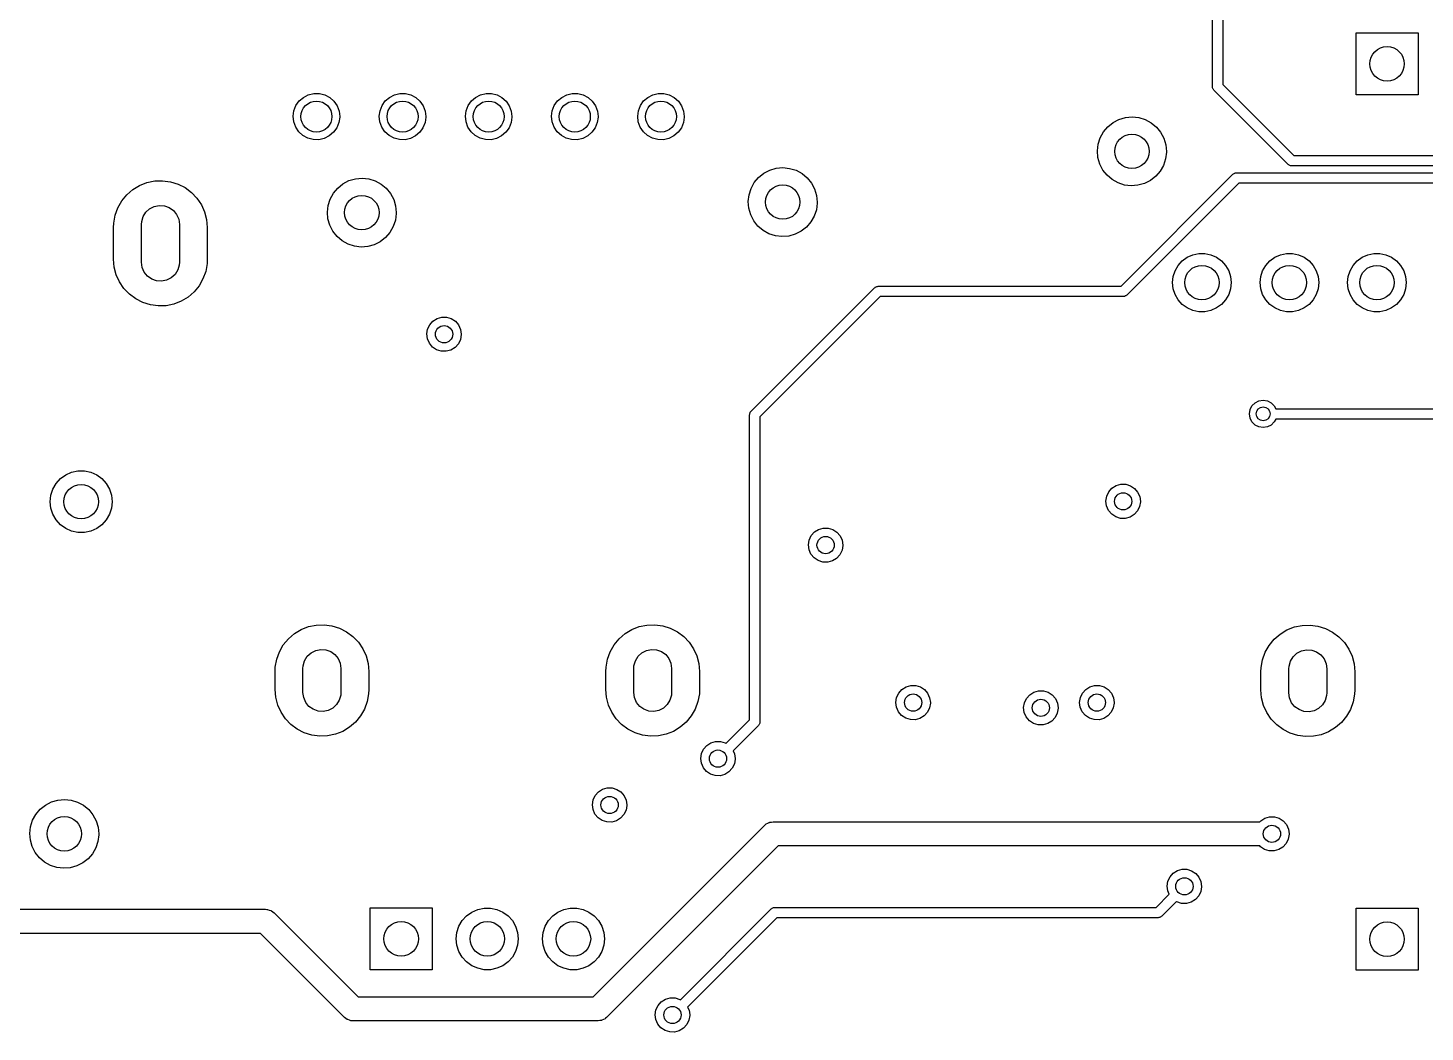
# Model space of a CAD drawing. Extents: x 74 to 207, y -143 to -33.
# Drawn here: x 99.02 to 139.57, y -142.41 to -113.26 of the extents above; entities that cross this region are included whole.
import ezdxf

# ---------------------------------------------------------------- set-up
doc = ezdxf.new("R2010")
doc.units = 0
doc.layers.add('BLACK', color=7, linetype='CONTINUOUS')

msp = doc.modelspace()

# ---------------------------------------------------------------- linework, layer by layer
at = {"layer": 'BLACK', "linetype": 'CONTINUOUS'}
for p, q in [((133.403, -114.96), (133.403, -102.159)), ((133.703, -102.221), (133.703, -114.898)), ((137.57, -115.2), (137.57, -113.4)), ((137.57, -113.4), (139.37, -113.4)), ((139.37, -113.4), (139.37, -115.2)), ((107.16, -115.197), (107.317, -115.159)), ((107.317, -115.159), (107.48, -115.16)), ((107.48, -115.16), (107.637, -115.2)), ((109.66, -115.197), (109.817, -115.159)), ((109.817, -115.159), (109.98, -115.16)), ((109.98, -115.16), (110.137, -115.2)), ((112.16, -115.197), (112.317, -115.159)), ((112.317, -115.159), (112.48, -115.16)), ((112.48, -115.16), (112.637, -115.2)), ((114.66, -115.197), (114.817, -115.159)), ((114.817, -115.159), (114.98, -115.16)), ((114.98, -115.16), (115.137, -115.2)), ((117.16, -115.197), (117.317, -115.159)), ((117.317, -115.159), (117.48, -115.16)), ((117.48, -115.16), (117.637, -115.2)), ((133.408, -114.979), (133.403, -114.96)), ((133.408, -114.999), (133.408, -114.979)), ((133.418, -115.016), (133.408, -114.999)), ((133.423, -115.035), (133.418, -115.016)), ((133.437, -115.049), (133.423, -115.035)), ((133.447, -115.066), (133.437, -115.049)), ((135.598, -117.218), (133.447, -115.066)), ((133.703, -114.898), (135.766, -116.961)), ((106.741, -115.662), (106.8, -115.511)), ((106.8, -115.511), (106.893, -115.378)), ((106.893, -115.378), (107.016, -115.272)), ((107.016, -115.272), (107.16, -115.197)), ((107.637, -115.2), (107.78, -115.276)), ((107.78, -115.276), (107.901, -115.384)), ((107.901, -115.384), (107.993, -115.517)), ((107.993, -115.517), (108.051, -115.669)), ((109.241, -115.662), (109.3, -115.511)), ((109.3, -115.511), (109.393, -115.378)), ((109.393, -115.378), (109.516, -115.272)), ((109.516, -115.272), (109.66, -115.197)), ((110.137, -115.2), (110.28, -115.276)), ((110.28, -115.276), (110.401, -115.384)), ((110.401, -115.384), (110.493, -115.517)), ((110.493, -115.517), (110.551, -115.669)), ((111.741, -115.662), (111.8, -115.511)), ((111.8, -115.511), (111.893, -115.378)), ((111.893, -115.378), (112.016, -115.272)), ((112.016, -115.272), (112.16, -115.197)), ((112.637, -115.2), (112.78, -115.276)), ((112.78, -115.276), (112.901, -115.384)), ((112.901, -115.384), (112.993, -115.517)), ((112.993, -115.517), (113.051, -115.669)), ((114.241, -115.662), (114.3, -115.511)), ((114.3, -115.511), (114.393, -115.378)), ((114.393, -115.378), (114.516, -115.272)), ((114.516, -115.272), (114.66, -115.197)), ((115.137, -115.2), (115.28, -115.276)), ((115.28, -115.276), (115.401, -115.384)), ((115.401, -115.384), (115.493, -115.517)), ((115.493, -115.517), (115.551, -115.669)), ((116.741, -115.662), (116.8, -115.511)), ((116.8, -115.511), (116.893, -115.378)), ((116.893, -115.378), (117.016, -115.272)), ((117.016, -115.272), (117.16, -115.197)), ((117.637, -115.2), (117.78, -115.276)), ((117.78, -115.276), (117.901, -115.384)), ((117.901, -115.384), (117.993, -115.517)), ((117.993, -115.517), (118.051, -115.669)), ((139.37, -115.2), (137.57, -115.2)), ((106.72, -115.823), (106.741, -115.662)), ((106.738, -115.984), (106.72, -115.823)), ((108.07, -115.844), (108.047, -116.005)), ((108.051, -115.669), (108.07, -115.83)), ((108.07, -115.83), (108.07, -115.844)), ((109.22, -115.823), (109.241, -115.662)), ((109.238, -115.984), (109.22, -115.823)), ((110.57, -115.844), (110.547, -116.005)), ((110.551, -115.669), (110.57, -115.83)), ((110.57, -115.83), (110.57, -115.844)), ((111.72, -115.823), (111.741, -115.662)), ((111.738, -115.984), (111.72, -115.823)), ((113.07, -115.844), (113.047, -116.005)), ((113.051, -115.669), (113.07, -115.83)), ((113.07, -115.83), (113.07, -115.844)), ((114.22, -115.823), (114.241, -115.662)), ((114.238, -115.984), (114.22, -115.823)), ((115.57, -115.844), (115.547, -116.005)), ((115.551, -115.669), (115.57, -115.83)), ((115.57, -115.83), (115.57, -115.844)), ((116.72, -115.823), (116.741, -115.662)), ((116.738, -115.984), (116.72, -115.823)), ((118.07, -115.844), (118.047, -116.005)), ((118.051, -115.669), (118.07, -115.83)), ((118.07, -115.83), (118.07, -115.844)), ((130.516, -116.003), (130.689, -115.913)), ((130.689, -115.913), (130.877, -115.858)), ((130.877, -115.858), (131.071, -115.84)), ((131.071, -115.84), (131.265, -115.86)), ((131.265, -115.86), (131.452, -115.918)), ((131.452, -115.918), (131.623, -116.011)), ((106.794, -116.136), (106.738, -115.984)), ((106.884, -116.271), (106.794, -116.136)), ((107.004, -116.38), (106.884, -116.271)), ((107.147, -116.458), (107.004, -116.38)), ((107.892, -116.287), (107.769, -116.392)), ((107.987, -116.155), (107.892, -116.287)), ((108.047, -116.005), (107.987, -116.155)), ((109.294, -116.136), (109.238, -115.984)), ((109.384, -116.271), (109.294, -116.136)), ((109.504, -116.38), (109.384, -116.271)), ((109.647, -116.458), (109.504, -116.38)), ((110.392, -116.287), (110.269, -116.392)), ((110.487, -116.155), (110.392, -116.287)), ((110.547, -116.005), (110.487, -116.155)), ((111.794, -116.136), (111.738, -115.984)), ((111.884, -116.271), (111.794, -116.136)), ((112.004, -116.38), (111.884, -116.271)), ((112.147, -116.458), (112.004, -116.38)), ((112.892, -116.287), (112.769, -116.392)), ((112.987, -116.155), (112.892, -116.287)), ((113.047, -116.005), (112.987, -116.155)), ((114.294, -116.136), (114.238, -115.984)), ((114.384, -116.271), (114.294, -116.136)), ((114.504, -116.38), (114.384, -116.271)), ((114.647, -116.458), (114.504, -116.38)), ((115.392, -116.287), (115.269, -116.392)), ((115.487, -116.155), (115.392, -116.287)), ((115.547, -116.005), (115.487, -116.155)), ((116.794, -116.136), (116.738, -115.984)), ((116.884, -116.271), (116.794, -116.136)), ((117.004, -116.38), (116.884, -116.271)), ((117.147, -116.458), (117.004, -116.38)), ((117.892, -116.287), (117.769, -116.392)), ((117.987, -116.155), (117.892, -116.287)), ((118.047, -116.005), (117.987, -116.155)), ((130.145, -116.446), (130.239, -116.275)), ((130.239, -116.275), (130.364, -116.126)), ((130.364, -116.126), (130.516, -116.003)), ((131.623, -116.011), (131.774, -116.135)), ((131.774, -116.135), (131.897, -116.287)), ((131.897, -116.287), (131.989, -116.459)), ((107.303, -116.499), (107.147, -116.458)), ((107.466, -116.501), (107.303, -116.499)), ((107.624, -116.465), (107.466, -116.501)), ((107.769, -116.392), (107.624, -116.465)), ((109.803, -116.499), (109.647, -116.458)), ((109.966, -116.501), (109.803, -116.499)), ((110.124, -116.465), (109.966, -116.501)), ((110.269, -116.392), (110.124, -116.465)), ((112.303, -116.499), (112.147, -116.458)), ((112.466, -116.501), (112.303, -116.499)), ((112.624, -116.465), (112.466, -116.501)), ((112.769, -116.392), (112.624, -116.465)), ((114.803, -116.499), (114.647, -116.458)), ((114.966, -116.501), (114.803, -116.499)), ((115.124, -116.465), (114.966, -116.501)), ((115.269, -116.392), (115.124, -116.465)), ((117.303, -116.499), (117.147, -116.458)), ((117.466, -116.501), (117.303, -116.499)), ((117.624, -116.465), (117.466, -116.501)), ((117.769, -116.392), (117.624, -116.465)), ((130.064, -116.826), (130.086, -116.632)), ((130.086, -116.632), (130.145, -116.446)), ((131.989, -116.459), (132.045, -116.646)), ((132.045, -116.646), (132.064, -116.84)), ((130.08, -117.021), (130.064, -116.826)), ((130.134, -117.208), (130.08, -117.021)), ((132.039, -117.062), (131.978, -117.247)), ((132.064, -116.868), (132.039, -117.062)), ((132.064, -116.84), (132.064, -116.868)), ((135.766, -116.961), (193.108, -116.961)), ((120.23, -117.599), (120.382, -117.476)), ((120.382, -117.476), (120.555, -117.386)), ((120.555, -117.386), (120.742, -117.331)), ((120.742, -117.331), (120.936, -117.313)), ((120.936, -117.313), (121.13, -117.334)), ((121.13, -117.334), (121.317, -117.391)), ((121.317, -117.391), (121.489, -117.484)), ((121.489, -117.484), (121.639, -117.609)), ((130.223, -117.382), (130.134, -117.208)), ((130.345, -117.535), (130.223, -117.382)), ((130.493, -117.661), (130.345, -117.535)), ((130.748, -120.754), (133.997, -117.505)), ((131.754, -117.564), (131.6, -117.684)), ((131.881, -117.416), (131.754, -117.564)), ((131.978, -117.247), (131.881, -117.416)), ((133.997, -117.505), (134.014, -117.495)), ((134.014, -117.495), (134.028, -117.481)), ((134.028, -117.481), (134.047, -117.476)), ((134.047, -117.476), (134.064, -117.466)), ((134.064, -117.466), (134.084, -117.466)), ((134.084, -117.466), (134.103, -117.461)), ((134.103, -117.461), (192.211, -117.461)), ((135.615, -117.227), (135.598, -117.218)), ((135.629, -117.241), (135.615, -117.227)), ((135.648, -117.247), (135.629, -117.241)), ((135.665, -117.256), (135.648, -117.247)), ((135.685, -117.256), (135.665, -117.256)), ((135.704, -117.261), (135.685, -117.256)), ((193.046, -117.261), (135.704, -117.261)), ((101.893, -118.102), (102.066, -117.951)), ((102.066, -117.951), (102.263, -117.832)), ((102.263, -117.832), (102.477, -117.747)), ((102.477, -117.747), (102.702, -117.7)), ((102.702, -117.7), (102.932, -117.692)), ((102.932, -117.692), (103.16, -117.722)), ((103.16, -117.722), (103.379, -117.79)), ((103.379, -117.79), (103.584, -117.894)), ((103.584, -117.894), (103.769, -118.031)), ((107.887, -118.053), (108.012, -117.904)), ((108.012, -117.904), (108.164, -117.781)), ((108.164, -117.781), (108.337, -117.691)), ((108.337, -117.691), (108.525, -117.636)), ((108.525, -117.636), (108.719, -117.618)), ((108.719, -117.618), (108.913, -117.638)), ((108.913, -117.638), (109.1, -117.696)), ((109.1, -117.696), (109.271, -117.789)), ((109.271, -117.789), (109.422, -117.913)), ((109.422, -117.913), (109.545, -118.065)), ((119.951, -118.105), (120.01, -117.919)), ((120.01, -117.919), (120.104, -117.748)), ((120.104, -117.748), (120.23, -117.599)), ((121.639, -117.609), (121.762, -117.76)), ((121.762, -117.76), (121.854, -117.932)), ((121.854, -117.932), (121.91, -118.119)), ((130.664, -117.756), (130.493, -117.661)), ((130.849, -117.817), (130.664, -117.756)), ((131.043, -117.84), (130.849, -117.817)), ((134.165, -117.761), (130.916, -121.01)), ((131.238, -117.825), (131.043, -117.84)), ((131.426, -117.772), (131.238, -117.825)), ((131.6, -117.684), (131.426, -117.772)), ((192.149, -117.761), (134.165, -117.761)), ((101.633, -118.48), (101.747, -118.28)), ((101.747, -118.28), (101.893, -118.102)), ((103.769, -118.031), (103.927, -118.198)), ((103.927, -118.198), (104.056, -118.389)), ((104.056, -118.389), (104.15, -118.598)), ((107.734, -118.41), (107.793, -118.224)), ((107.793, -118.224), (107.887, -118.053)), ((109.545, -118.065), (109.637, -118.237)), ((109.637, -118.237), (109.693, -118.424)), ((119.929, -118.299), (119.951, -118.105)), ((119.946, -118.494), (119.929, -118.299)), ((121.929, -118.341), (121.905, -118.535)), ((121.91, -118.119), (121.929, -118.313)), ((121.929, -118.313), (121.929, -118.341)), ((101.514, -118.922), (101.554, -118.696)), ((101.554, -118.696), (101.633, -118.48)), ((102.323, -118.88), (102.365, -118.736)), ((102.365, -118.736), (102.444, -118.609)), ((102.444, -118.609), (102.554, -118.508)), ((102.554, -118.508), (102.687, -118.441)), ((102.687, -118.441), (102.833, -118.411)), ((102.833, -118.411), (102.982, -118.422)), ((102.982, -118.422), (103.122, -118.473)), ((103.122, -118.473), (103.244, -118.559)), ((103.244, -118.559), (103.338, -118.675)), ((103.338, -118.675), (103.397, -118.812)), ((103.397, -118.812), (103.417, -118.96)), ((104.15, -118.598), (104.208, -118.821)), ((107.712, -118.604), (107.734, -118.41)), ((107.728, -118.799), (107.712, -118.604)), ((107.782, -118.986), (107.728, -118.799)), ((109.712, -118.646), (109.687, -118.84)), ((109.693, -118.424), (109.712, -118.618)), ((109.712, -118.618), (109.712, -118.646)), ((120, -118.681), (119.946, -118.494)), ((120.089, -118.855), (120, -118.681)), ((121.843, -118.72), (121.747, -118.89)), ((121.905, -118.535), (121.843, -118.72)), ((101.507, -119.05), (101.514, -118.922)), ((101.507, -119.97), (101.507, -119.05)), ((102.317, -118.96), (102.323, -118.88)), ((102.317, -120.06), (102.317, -118.96)), ((103.417, -118.96), (103.417, -120.06)), ((104.208, -118.821), (104.227, -119.05)), ((104.227, -119.05), (104.227, -119.97)), ((107.871, -119.16), (107.782, -118.986)), ((107.993, -119.313), (107.871, -119.16)), ((109.529, -119.194), (109.402, -119.342)), ((109.626, -119.025), (109.529, -119.194)), ((109.687, -118.84), (109.626, -119.025)), ((120.21, -119.008), (120.089, -118.855)), ((120.359, -119.134), (120.21, -119.008)), ((120.529, -119.23), (120.359, -119.134)), ((121.465, -119.158), (121.291, -119.246)), ((121.619, -119.037), (121.465, -119.158)), ((121.747, -118.89), (121.619, -119.037)), ((108.141, -119.439), (107.993, -119.313)), ((108.312, -119.534), (108.141, -119.439)), ((108.497, -119.595), (108.312, -119.534)), ((108.691, -119.618), (108.497, -119.595)), ((108.886, -119.603), (108.691, -119.618)), ((109.074, -119.55), (108.886, -119.603)), ((109.248, -119.462), (109.074, -119.55)), ((109.402, -119.342), (109.248, -119.462)), ((120.715, -119.29), (120.529, -119.23)), ((120.908, -119.313), (120.715, -119.29)), ((121.103, -119.298), (120.908, -119.313)), ((121.291, -119.246), (121.103, -119.298)), ((101.527, -120.199), (101.507, -119.97)), ((104.227, -119.97), (104.221, -120.098)), ((132.408, -120.15), (132.527, -120.018)), ((132.527, -120.018), (132.671, -119.914)), ((132.671, -119.914), (132.833, -119.842)), ((132.833, -119.842), (133.007, -119.805)), ((133.007, -119.805), (133.185, -119.805)), ((133.185, -119.805), (133.359, -119.842)), ((133.359, -119.842), (133.521, -119.914)), ((133.521, -119.914), (133.665, -120.018)), ((133.665, -120.018), (133.784, -120.15)), ((134.948, -120.15), (135.067, -120.018)), ((135.067, -120.018), (135.211, -119.914)), ((135.211, -119.914), (135.373, -119.842)), ((135.373, -119.842), (135.547, -119.805)), ((135.547, -119.805), (135.725, -119.805)), ((135.725, -119.805), (135.899, -119.842)), ((135.899, -119.842), (136.061, -119.914)), ((136.061, -119.914), (136.205, -120.018)), ((136.205, -120.018), (136.324, -120.15)), ((137.488, -120.15), (137.607, -120.018)), ((137.607, -120.018), (137.751, -119.914)), ((137.751, -119.914), (137.913, -119.842)), ((137.913, -119.842), (138.087, -119.805)), ((138.087, -119.805), (138.265, -119.805)), ((138.265, -119.805), (138.439, -119.842)), ((138.439, -119.842), (138.601, -119.914)), ((138.601, -119.914), (138.745, -120.018)), ((138.745, -120.018), (138.864, -120.15)), ((101.585, -120.422), (101.527, -120.199)), ((101.679, -120.631), (101.585, -120.422)), ((102.338, -120.208), (102.317, -120.06)), ((102.397, -120.345), (102.338, -120.208)), ((102.491, -120.461), (102.397, -120.345)), ((103.291, -120.411), (103.181, -120.512)), ((103.37, -120.284), (103.291, -120.411)), ((103.412, -120.14), (103.37, -120.284)), ((103.417, -120.06), (103.412, -120.14)), ((104.181, -120.324), (104.102, -120.54)), ((104.221, -120.098), (104.181, -120.324)), ((132.265, -120.473), (132.319, -120.304)), ((132.319, -120.304), (132.408, -120.15)), ((133.784, -120.15), (133.873, -120.304)), ((133.873, -120.304), (133.927, -120.473)), ((134.805, -120.473), (134.859, -120.304)), ((134.859, -120.304), (134.948, -120.15)), ((136.324, -120.15), (136.413, -120.304)), ((136.413, -120.304), (136.467, -120.473)), ((137.345, -120.473), (137.399, -120.304)), ((137.399, -120.304), (137.488, -120.15)), ((138.864, -120.15), (138.953, -120.304)), ((138.953, -120.304), (139.007, -120.473)), ((101.808, -120.822), (101.679, -120.631)), ((101.966, -120.989), (101.808, -120.822)), ((102.613, -120.547), (102.491, -120.461)), ((102.753, -120.598), (102.613, -120.547)), ((102.902, -120.609), (102.753, -120.598)), ((103.048, -120.579), (102.902, -120.609)), ((103.181, -120.512), (103.048, -120.579)), ((103.988, -120.74), (103.842, -120.918)), ((104.102, -120.54), (103.988, -120.74)), ((120.011, -124.379), (123.592, -120.798)), ((123.592, -120.798), (123.609, -120.788)), ((123.609, -120.788), (123.623, -120.774)), ((123.623, -120.774), (123.642, -120.769)), ((123.642, -120.769), (123.659, -120.759)), ((123.659, -120.759), (123.679, -120.759)), ((123.679, -120.759), (123.698, -120.754)), ((123.698, -120.754), (130.748, -120.754)), ((132.246, -120.65), (132.265, -120.473)), ((132.265, -120.827), (132.246, -120.65)), ((132.319, -120.996), (132.265, -120.827)), ((133.927, -120.827), (133.873, -120.996)), ((133.927, -120.473), (133.946, -120.65)), ((133.946, -120.65), (133.927, -120.827)), ((134.786, -120.65), (134.805, -120.473)), ((134.805, -120.827), (134.786, -120.65)), ((134.859, -120.996), (134.805, -120.827)), ((136.467, -120.827), (136.413, -120.996)), ((136.467, -120.473), (136.486, -120.65)), ((136.486, -120.65), (136.467, -120.827)), ((137.326, -120.65), (137.345, -120.473)), ((137.345, -120.827), (137.326, -120.65)), ((137.399, -120.996), (137.345, -120.827)), ((139.007, -120.827), (138.953, -120.996)), ((139.007, -120.473), (139.026, -120.65)), ((139.026, -120.65), (139.007, -120.827)), ((102.151, -121.126), (101.966, -120.989)), ((102.356, -121.23), (102.151, -121.126)), ((102.575, -121.298), (102.356, -121.23)), ((103.472, -121.188), (103.258, -121.273)), ((103.669, -121.069), (103.472, -121.188)), ((103.842, -120.918), (103.669, -121.069)), ((123.76, -121.054), (120.267, -124.548)), ((130.81, -121.054), (123.76, -121.054)), ((130.829, -121.049), (130.81, -121.054)), ((130.849, -121.049), (130.829, -121.049)), ((130.866, -121.039), (130.849, -121.049)), ((130.885, -121.034), (130.866, -121.039)), ((130.899, -121.02), (130.885, -121.034)), ((130.916, -121.01), (130.899, -121.02)), ((132.408, -121.15), (132.319, -120.996)), ((132.527, -121.282), (132.408, -121.15)), ((133.784, -121.15), (133.665, -121.282)), ((133.873, -120.996), (133.784, -121.15)), ((134.948, -121.15), (134.859, -120.996)), ((135.067, -121.282), (134.948, -121.15)), ((136.324, -121.15), (136.205, -121.282)), ((136.413, -120.996), (136.324, -121.15)), ((137.488, -121.15), (137.399, -120.996)), ((137.607, -121.282), (137.488, -121.15)), ((138.864, -121.15), (138.745, -121.282)), ((138.953, -120.996), (138.864, -121.15)), ((102.803, -121.328), (102.575, -121.298)), ((103.033, -121.32), (102.803, -121.328)), ((103.258, -121.273), (103.033, -121.32)), ((110.895, -121.692), (111.032, -121.653)), ((111.032, -121.653), (111.174, -121.654)), ((132.671, -121.386), (132.527, -121.282)), ((132.833, -121.458), (132.671, -121.386)), ((133.007, -121.495), (132.833, -121.458)), ((133.185, -121.495), (133.007, -121.495)), ((133.359, -121.458), (133.185, -121.495)), ((133.521, -121.386), (133.359, -121.458)), ((133.665, -121.282), (133.521, -121.386)), ((135.211, -121.386), (135.067, -121.282)), ((135.373, -121.458), (135.211, -121.386)), ((135.547, -121.495), (135.373, -121.458)), ((135.725, -121.495), (135.547, -121.495)), ((135.899, -121.458), (135.725, -121.495)), ((136.061, -121.386), (135.899, -121.458)), ((136.205, -121.282), (136.061, -121.386)), ((137.751, -121.386), (137.607, -121.282)), ((137.913, -121.458), (137.751, -121.386)), ((138.087, -121.495), (137.913, -121.458)), ((138.265, -121.495), (138.087, -121.495)), ((138.439, -121.458), (138.265, -121.495)), ((138.601, -121.386), (138.439, -121.458)), ((138.745, -121.282), (138.601, -121.386)), ((110.6, -122.142), (110.621, -122.002)), ((110.621, -122.002), (110.682, -121.874)), ((110.682, -121.874), (110.776, -121.768)), ((110.776, -121.768), (110.895, -121.692)), ((111.174, -121.654), (111.309, -121.695)), ((111.309, -121.695), (111.428, -121.772)), ((111.428, -121.772), (111.521, -121.879)), ((111.521, -121.879), (111.58, -122.008)), ((111.58, -122.008), (111.6, -122.149)), ((110.618, -122.283), (110.6, -122.142)), ((110.675, -122.413), (110.618, -122.283)), ((110.766, -122.521), (110.675, -122.413)), ((111.514, -122.428), (111.419, -122.533)), ((111.576, -122.301), (111.514, -122.428)), ((111.599, -122.161), (111.576, -122.301)), ((111.6, -122.149), (111.599, -122.161)), ((110.884, -122.6), (110.766, -122.521)), ((111.02, -122.642), (110.884, -122.6)), ((111.161, -122.645), (111.02, -122.642)), ((111.298, -122.607), (111.161, -122.645)), ((111.419, -122.533), (111.298, -122.607)), ((134.639, -124.136), (134.75, -124.08)), ((134.75, -124.08), (134.874, -124.06)), ((134.874, -124.06), (134.998, -124.08)), ((134.998, -124.08), (135.109, -124.136)), ((119.967, -124.485), (119.972, -124.466)), ((119.967, -133.339), (119.967, -124.485)), ((119.972, -124.447), (119.982, -124.429)), ((119.972, -124.466), (119.972, -124.447)), ((119.982, -124.429), (119.987, -124.41)), ((119.987, -124.41), (120.001, -124.396)), ((120.001, -124.396), (120.011, -124.379)), ((134.474, -124.46), (134.494, -124.336)), ((134.494, -124.584), (134.474, -124.46)), ((134.494, -124.336), (134.55, -124.225)), ((134.55, -124.225), (134.639, -124.136)), ((135.109, -124.136), (135.198, -124.225)), ((135.198, -124.225), (135.241, -124.31)), ((135.241, -124.31), (144.718, -124.31)), ((120.267, -124.548), (120.267, -133.401)), ((134.55, -124.695), (134.494, -124.584)), ((134.639, -124.784), (134.55, -124.695)), ((134.75, -124.84), (134.639, -124.784)), ((134.874, -124.86), (134.75, -124.84)), ((134.998, -124.84), (134.874, -124.86)), ((135.109, -124.784), (134.998, -124.84)), ((135.198, -124.695), (135.109, -124.784)), ((135.241, -124.61), (135.198, -124.695)), ((144.78, -124.61), (135.241, -124.61)), ((99.7453, -126.644), (99.8394, -126.481)), ((99.8394, -126.481), (99.9653, -126.341)), ((99.9653, -126.341), (100.117, -126.231)), ((100.117, -126.231), (100.289, -126.154)), ((100.289, -126.154), (100.473, -126.115)), ((100.473, -126.115), (100.662, -126.115)), ((100.662, -126.115), (100.846, -126.154)), ((100.846, -126.154), (101.017, -126.231)), ((101.017, -126.231), (101.17, -126.341)), ((101.17, -126.341), (101.296, -126.481)), ((101.296, -126.481), (101.39, -126.644)), ((130.606, -126.544), (130.742, -126.505)), ((130.742, -126.505), (130.884, -126.505)), ((130.884, -126.505), (131.02, -126.546)), ((99.6675, -127.01), (99.6872, -126.823)), ((99.6872, -126.823), (99.7453, -126.644)), ((101.39, -126.644), (101.448, -126.823)), ((101.448, -126.823), (101.468, -127.01)), ((130.31, -126.994), (130.332, -126.854)), ((130.332, -126.854), (130.392, -126.725)), ((130.392, -126.725), (130.486, -126.619)), ((130.486, -126.619), (130.606, -126.544)), ((131.02, -126.546), (131.139, -126.623)), ((131.139, -126.623), (131.231, -126.731)), ((131.231, -126.731), (131.29, -126.86)), ((131.29, -126.86), (131.31, -127)), ((99.6872, -127.197), (99.6675, -127.01)), ((99.7453, -127.376), (99.6872, -127.197)), ((101.448, -127.197), (101.39, -127.376)), ((101.468, -127.01), (101.448, -127.197)), ((130.328, -127.134), (130.31, -126.994)), ((130.386, -127.264), (130.328, -127.134)), ((130.477, -127.373), (130.386, -127.264)), ((131.225, -127.28), (131.129, -127.385)), ((131.286, -127.152), (131.225, -127.28)), ((131.31, -127.012), (131.286, -127.152)), ((131.31, -127), (131.31, -127.012)), ((99.8394, -127.539), (99.7453, -127.376)), ((99.9653, -127.679), (99.8394, -127.539)), ((100.117, -127.789), (99.9653, -127.679)), ((101.17, -127.679), (101.017, -127.789)), ((101.296, -127.539), (101.17, -127.679)), ((101.39, -127.376), (101.296, -127.539)), ((130.595, -127.451), (130.477, -127.373)), ((130.73, -127.494), (130.595, -127.451)), ((130.872, -127.496), (130.73, -127.494)), ((131.009, -127.459), (130.872, -127.496)), ((131.129, -127.385), (131.009, -127.459)), ((100.289, -127.866), (100.117, -127.789)), ((100.473, -127.905), (100.289, -127.866)), ((100.662, -127.905), (100.473, -127.905)), ((100.846, -127.866), (100.662, -127.905)), ((101.017, -127.789), (100.846, -127.866)), ((121.674, -128.264), (121.696, -128.124)), ((121.696, -128.124), (121.756, -127.995)), ((121.756, -127.995), (121.85, -127.889)), ((121.85, -127.889), (121.97, -127.814)), ((121.97, -127.814), (122.106, -127.775)), ((122.106, -127.775), (122.248, -127.775)), ((122.248, -127.775), (122.384, -127.816)), ((122.384, -127.816), (122.503, -127.893)), ((122.503, -127.893), (122.595, -128.001)), ((122.595, -128.001), (122.654, -128.13)), ((122.654, -128.13), (122.674, -128.27)), ((121.692, -128.404), (121.674, -128.264)), ((121.75, -128.534), (121.692, -128.404)), ((121.841, -128.643), (121.75, -128.534)), ((122.65, -128.422), (122.589, -128.55)), ((122.674, -128.282), (122.65, -128.422)), ((122.674, -128.27), (122.674, -128.282)), ((121.959, -128.721), (121.841, -128.643)), ((122.094, -128.764), (121.959, -128.721)), ((122.236, -128.766), (122.094, -128.764)), ((122.373, -128.729), (122.236, -128.766)), ((122.493, -128.655), (122.373, -128.729)), ((122.589, -128.55), (122.493, -128.655)), ((106.58, -130.992), (106.754, -130.841)), ((106.754, -130.841), (106.95, -130.722)), ((106.95, -130.722), (107.164, -130.637)), ((107.164, -130.637), (107.389, -130.59)), ((107.389, -130.59), (107.619, -130.582)), ((107.619, -130.582), (107.847, -130.612)), ((107.847, -130.612), (108.067, -130.68)), ((108.067, -130.68), (108.272, -130.784)), ((108.272, -130.784), (108.456, -130.921)), ((108.456, -130.921), (108.615, -131.088)), ((116.18, -130.992), (116.354, -130.841)), ((116.354, -130.841), (116.55, -130.722)), ((116.55, -130.722), (116.764, -130.637)), ((116.764, -130.637), (116.989, -130.59)), ((116.989, -130.59), (117.219, -130.582)), ((117.219, -130.582), (117.447, -130.612)), ((117.447, -130.612), (117.667, -130.68)), ((117.667, -130.68), (117.872, -130.784)), ((117.872, -130.784), (118.056, -130.921)), ((118.056, -130.921), (118.215, -131.088)), ((135.195, -131.002), (135.369, -130.851)), ((135.369, -130.851), (135.565, -130.732)), ((135.565, -130.732), (135.779, -130.647)), ((135.779, -130.647), (136.004, -130.6)), ((136.004, -130.6), (136.234, -130.592)), ((136.234, -130.592), (136.462, -130.622)), ((136.462, -130.622), (136.682, -130.69)), ((136.682, -130.69), (136.887, -130.794)), ((136.887, -130.794), (137.071, -130.931)), ((137.071, -130.931), (137.23, -131.098)), ((106.242, -131.586), (106.32, -131.37)), ((106.32, -131.37), (106.434, -131.17)), ((106.434, -131.17), (106.58, -130.992)), ((107.241, -131.398), (107.374, -131.331)), ((107.374, -131.331), (107.52, -131.301)), ((107.52, -131.301), (107.669, -131.312)), ((107.669, -131.312), (107.81, -131.363)), ((107.81, -131.363), (107.932, -131.449)), ((108.615, -131.088), (108.743, -131.279)), ((108.743, -131.279), (108.838, -131.488)), ((115.842, -131.586), (115.92, -131.37)), ((115.92, -131.37), (116.034, -131.17)), ((116.034, -131.17), (116.18, -130.992)), ((116.841, -131.398), (116.974, -131.331)), ((116.974, -131.331), (117.12, -131.301)), ((117.12, -131.301), (117.269, -131.312)), ((117.269, -131.312), (117.41, -131.363)), ((117.41, -131.363), (117.532, -131.449)), ((118.215, -131.088), (118.343, -131.279)), ((118.343, -131.279), (118.438, -131.488)), ((134.857, -131.596), (134.935, -131.38)), ((134.935, -131.38), (135.049, -131.18)), ((135.049, -131.18), (135.195, -131.002)), ((135.856, -131.408), (135.989, -131.341)), ((135.989, -131.341), (136.135, -131.311)), ((136.135, -131.311), (136.284, -131.322)), ((136.284, -131.322), (136.425, -131.373)), ((136.425, -131.373), (136.547, -131.459)), ((137.23, -131.098), (137.358, -131.289)), ((137.358, -131.289), (137.453, -131.498)), ((106.201, -131.812), (106.242, -131.586)), ((107.005, -131.85), (107.011, -131.77)), ((107.011, -131.77), (107.053, -131.626)), ((107.053, -131.626), (107.131, -131.499)), ((107.131, -131.499), (107.241, -131.398)), ((107.932, -131.449), (108.025, -131.565)), ((108.025, -131.565), (108.085, -131.702)), ((108.085, -131.702), (108.105, -131.85)), ((108.838, -131.488), (108.896, -131.711)), ((108.896, -131.711), (108.915, -131.94)), ((115.801, -131.812), (115.842, -131.586)), ((116.605, -131.85), (116.611, -131.77)), ((116.611, -131.77), (116.653, -131.626)), ((116.653, -131.626), (116.731, -131.499)), ((116.731, -131.499), (116.841, -131.398)), ((117.532, -131.449), (117.625, -131.565)), ((117.625, -131.565), (117.685, -131.702)), ((117.685, -131.702), (117.705, -131.85)), ((118.438, -131.488), (118.496, -131.711)), ((118.496, -131.711), (118.515, -131.94)), ((134.816, -131.822), (134.857, -131.596)), ((135.62, -131.86), (135.626, -131.78)), ((135.626, -131.78), (135.668, -131.636)), ((135.668, -131.636), (135.746, -131.509)), ((135.746, -131.509), (135.856, -131.408)), ((136.547, -131.459), (136.64, -131.575)), ((136.64, -131.575), (136.7, -131.712)), ((136.7, -131.712), (136.72, -131.86)), ((137.453, -131.498), (137.511, -131.721)), ((137.511, -131.721), (137.53, -131.95)), ((106.195, -131.94), (106.201, -131.812)), ((106.195, -132.46), (106.195, -131.94)), ((107.005, -132.55), (107.005, -131.85)), ((108.105, -131.85), (108.105, -132.55)), ((108.915, -131.94), (108.915, -132.46)), ((115.795, -131.94), (115.801, -131.812)), ((115.795, -132.46), (115.795, -131.94)), ((116.605, -132.55), (116.605, -131.85)), ((117.705, -131.85), (117.705, -132.55)), ((118.515, -131.94), (118.515, -132.46)), ((134.81, -131.95), (134.816, -131.822)), ((134.81, -132.47), (134.81, -131.95)), ((135.62, -132.56), (135.62, -131.86)), ((136.72, -131.86), (136.72, -132.56)), ((137.53, -131.95), (137.53, -132.47)), ((106.214, -132.689), (106.195, -132.46)), ((107.025, -132.698), (107.005, -132.55)), ((108.105, -132.55), (108.099, -132.63)), ((108.909, -132.588), (108.868, -132.814)), ((108.915, -132.46), (108.909, -132.588)), ((115.814, -132.689), (115.795, -132.46)), ((116.625, -132.698), (116.605, -132.55)), ((117.705, -132.55), (117.699, -132.63)), ((118.509, -132.588), (118.468, -132.814)), ((118.515, -132.46), (118.509, -132.588)), ((124.236, -132.696), (124.296, -132.567)), ((124.296, -132.567), (124.39, -132.461)), ((124.39, -132.461), (124.51, -132.386)), ((124.51, -132.386), (124.646, -132.347)), ((124.646, -132.347), (124.788, -132.347)), ((124.788, -132.347), (124.924, -132.388)), ((124.924, -132.388), (125.043, -132.465)), ((125.043, -132.465), (125.135, -132.573)), ((125.135, -132.573), (125.194, -132.702)), ((128.098, -132.614), (128.218, -132.538)), ((128.218, -132.538), (128.355, -132.499)), ((128.355, -132.499), (128.496, -132.5)), ((128.496, -132.5), (128.632, -132.541)), ((128.632, -132.541), (128.751, -132.618)), ((129.57, -132.696), (129.63, -132.567)), ((129.63, -132.567), (129.724, -132.461)), ((129.724, -132.461), (129.844, -132.386)), ((129.844, -132.386), (129.98, -132.347)), ((129.98, -132.347), (130.122, -132.347)), ((130.122, -132.347), (130.258, -132.388)), ((130.258, -132.388), (130.377, -132.465)), ((130.377, -132.465), (130.469, -132.573)), ((130.469, -132.573), (130.528, -132.702)), ((134.829, -132.699), (134.81, -132.47)), ((135.64, -132.708), (135.62, -132.56)), ((136.72, -132.56), (136.714, -132.64)), ((137.524, -132.598), (137.483, -132.824)), ((137.53, -132.47), (137.524, -132.598)), ((106.272, -132.912), (106.214, -132.689)), ((106.367, -133.121), (106.272, -132.912)), ((107.085, -132.835), (107.025, -132.698)), ((107.178, -132.951), (107.085, -132.835)), ((107.3, -133.037), (107.178, -132.951)), ((107.869, -133.002), (107.736, -133.069)), ((107.979, -132.901), (107.869, -133.002)), ((108.057, -132.774), (107.979, -132.901)), ((108.099, -132.63), (108.057, -132.774)), ((108.868, -132.814), (108.79, -133.03)), ((115.872, -132.912), (115.814, -132.689)), ((115.967, -133.121), (115.872, -132.912)), ((116.685, -132.835), (116.625, -132.698)), ((116.778, -132.951), (116.685, -132.835)), ((116.9, -133.037), (116.778, -132.951)), ((117.469, -133.002), (117.336, -133.069)), ((117.579, -132.901), (117.469, -133.002)), ((117.657, -132.774), (117.579, -132.901)), ((117.699, -132.63), (117.657, -132.774)), ((118.468, -132.814), (118.39, -133.03)), ((124.214, -132.836), (124.236, -132.696)), ((124.232, -132.976), (124.214, -132.836)), ((124.29, -133.106), (124.232, -132.976)), ((125.19, -132.994), (125.129, -133.122)), ((125.214, -132.854), (125.19, -132.994)), ((125.194, -132.702), (125.214, -132.842)), ((125.214, -132.842), (125.214, -132.854)), ((127.922, -132.988), (127.944, -132.848)), ((127.941, -133.129), (127.922, -132.988)), ((127.944, -132.848), (128.004, -132.72)), ((128.004, -132.72), (128.098, -132.614)), ((128.751, -132.618), (128.844, -132.725)), ((128.844, -132.725), (128.902, -132.854)), ((128.922, -133.007), (128.899, -133.146)), ((128.902, -132.854), (128.922, -132.994)), ((128.922, -132.994), (128.922, -133.007)), ((129.548, -132.836), (129.57, -132.696)), ((129.566, -132.976), (129.548, -132.836)), ((129.624, -133.106), (129.566, -132.976)), ((130.524, -132.994), (130.463, -133.122)), ((130.548, -132.854), (130.524, -132.994)), ((130.528, -132.702), (130.548, -132.842)), ((130.548, -132.842), (130.548, -132.854)), ((134.887, -132.922), (134.829, -132.699)), ((134.982, -133.131), (134.887, -132.922)), ((135.7, -132.845), (135.64, -132.708)), ((135.793, -132.961), (135.7, -132.845)), ((135.915, -133.047), (135.793, -132.961)), ((136.594, -132.911), (136.484, -133.012)), ((136.672, -132.784), (136.594, -132.911)), ((136.714, -132.64), (136.672, -132.784)), ((137.483, -132.824), (137.405, -133.04)), ((106.495, -133.312), (106.367, -133.121)), ((106.654, -133.479), (106.495, -133.312)), ((107.441, -133.088), (107.3, -133.037)), ((107.59, -133.099), (107.441, -133.088)), ((107.736, -133.069), (107.59, -133.099)), ((108.53, -133.408), (108.356, -133.559)), ((108.676, -133.23), (108.53, -133.408)), ((108.79, -133.03), (108.676, -133.23)), ((116.095, -133.312), (115.967, -133.121)), ((116.254, -133.479), (116.095, -133.312)), ((117.041, -133.088), (116.9, -133.037)), ((117.19, -133.099), (117.041, -133.088)), ((117.336, -133.069), (117.19, -133.099)), ((118.13, -133.408), (117.956, -133.559)), ((118.276, -133.23), (118.13, -133.408)), ((118.39, -133.03), (118.276, -133.23)), ((119.279, -134.026), (119.967, -133.339)), ((120.267, -133.401), (120.261, -133.42)), ((124.381, -133.215), (124.29, -133.106)), ((124.499, -133.293), (124.381, -133.215)), ((124.634, -133.336), (124.499, -133.293)), ((124.776, -133.338), (124.634, -133.336)), ((124.913, -133.301), (124.776, -133.338)), ((125.033, -133.227), (124.913, -133.301)), ((125.129, -133.122), (125.033, -133.227)), ((127.998, -133.259), (127.941, -133.129)), ((128.089, -133.367), (127.998, -133.259)), ((128.207, -133.446), (128.089, -133.367)), ((128.742, -133.379), (128.621, -133.453)), ((128.837, -133.274), (128.742, -133.379)), ((128.899, -133.146), (128.837, -133.274)), ((129.715, -133.215), (129.624, -133.106)), ((129.833, -133.293), (129.715, -133.215)), ((129.968, -133.336), (129.833, -133.293)), ((130.11, -133.338), (129.968, -133.336)), ((130.247, -133.301), (130.11, -133.338)), ((130.367, -133.227), (130.247, -133.301)), ((130.463, -133.122), (130.367, -133.227)), ((135.11, -133.322), (134.982, -133.131)), ((135.269, -133.489), (135.11, -133.322)), ((136.056, -133.098), (135.915, -133.047)), ((136.205, -133.109), (136.056, -133.098)), ((136.351, -133.079), (136.205, -133.109)), ((136.484, -133.012), (136.351, -133.079)), ((137.291, -133.24), (137.145, -133.418)), ((137.405, -133.04), (137.291, -133.24)), ((106.838, -133.616), (106.654, -133.479)), ((107.043, -133.72), (106.838, -133.616)), ((107.263, -133.788), (107.043, -133.72)), ((107.491, -133.818), (107.263, -133.788)), ((107.721, -133.81), (107.491, -133.818)), ((107.946, -133.763), (107.721, -133.81)), ((108.16, -133.678), (107.946, -133.763)), ((108.356, -133.559), (108.16, -133.678)), ((116.438, -133.616), (116.254, -133.479)), ((116.643, -133.72), (116.438, -133.616)), ((116.863, -133.788), (116.643, -133.72)), ((117.091, -133.818), (116.863, -133.788)), ((117.321, -133.81), (117.091, -133.818)), ((117.546, -133.763), (117.321, -133.81)), ((117.76, -133.678), (117.546, -133.763)), ((117.956, -133.559), (117.76, -133.678)), ((120.223, -133.507), (119.49, -134.24)), ((120.233, -133.49), (120.223, -133.507)), ((120.247, -133.476), (120.233, -133.49)), ((120.252, -133.457), (120.247, -133.476)), ((120.261, -133.44), (120.252, -133.457)), ((120.261, -133.42), (120.261, -133.44)), ((128.342, -133.488), (128.207, -133.446)), ((128.484, -133.491), (128.342, -133.488)), ((128.621, -133.453), (128.484, -133.491)), ((135.453, -133.626), (135.269, -133.489)), ((135.658, -133.73), (135.453, -133.626)), ((135.878, -133.798), (135.658, -133.73)), ((136.106, -133.828), (135.878, -133.798)), ((136.561, -133.773), (136.336, -133.82)), ((136.775, -133.688), (136.561, -133.773)), ((136.971, -133.569), (136.775, -133.688)), ((137.145, -133.418), (136.971, -133.569)), ((118.572, -134.321), (118.632, -134.193)), ((118.632, -134.193), (118.726, -134.087)), ((118.726, -134.087), (118.846, -134.011)), ((118.846, -134.011), (118.982, -133.972)), ((118.982, -133.972), (119.124, -133.973)), ((119.124, -133.973), (119.26, -134.014)), ((119.26, -134.014), (119.279, -134.026)), ((136.336, -133.82), (136.106, -133.828)), ((118.55, -134.461), (118.572, -134.321)), ((118.568, -134.602), (118.55, -134.461)), ((118.625, -134.732), (118.568, -134.602)), ((119.526, -134.62), (119.464, -134.747)), ((119.49, -134.24), (119.53, -134.327)), ((119.55, -134.48), (119.526, -134.62)), ((119.53, -134.327), (119.55, -134.468)), ((119.55, -134.468), (119.55, -134.48)), ((118.717, -134.84), (118.625, -134.732)), ((118.835, -134.919), (118.717, -134.84)), ((118.97, -134.961), (118.835, -134.919)), ((119.112, -134.964), (118.97, -134.961)), ((119.248, -134.926), (119.112, -134.964)), ((119.369, -134.852), (119.248, -134.926)), ((119.464, -134.747), (119.369, -134.852)), ((115.487, -135.539), (115.58, -135.433)), ((115.58, -135.433), (115.7, -135.357)), ((115.7, -135.357), (115.837, -135.318)), ((115.837, -135.318), (115.978, -135.319)), ((115.978, -135.319), (116.114, -135.36)), ((116.114, -135.36), (116.233, -135.437)), ((116.233, -135.437), (116.326, -135.544)), ((99.3763, -135.938), (99.5284, -135.815)), ((99.5284, -135.815), (99.7014, -135.725)), ((99.7014, -135.725), (99.8886, -135.67)), ((99.8886, -135.67), (100.083, -135.652)), ((100.083, -135.652), (100.277, -135.672)), ((100.277, -135.672), (100.464, -135.73)), ((100.464, -135.73), (100.635, -135.823)), ((100.635, -135.823), (100.786, -135.947)), ((115.405, -135.808), (115.426, -135.668)), ((115.423, -135.948), (115.405, -135.808)), ((115.426, -135.668), (115.487, -135.539)), ((116.326, -135.544), (116.384, -135.673)), ((116.404, -135.826), (116.381, -135.966)), ((116.384, -135.673), (116.404, -135.814)), ((116.404, -135.814), (116.404, -135.826)), ((99.1569, -136.258), (99.2509, -136.087)), ((99.2509, -136.087), (99.3763, -135.938)), ((100.786, -135.947), (100.909, -136.099)), ((100.909, -136.099), (101.001, -136.271)), ((115.48, -136.078), (115.423, -135.948)), ((115.571, -136.187), (115.48, -136.078)), ((115.689, -136.265), (115.571, -136.187)), ((116.224, -136.198), (116.103, -136.273)), ((116.319, -136.093), (116.224, -136.198)), ((116.381, -135.966), (116.319, -136.093)), ((134.804, -136.271), (134.924, -136.196)), ((134.924, -136.196), (135.06, -136.157)), ((135.06, -136.157), (135.202, -136.157)), ((135.202, -136.157), (135.338, -136.198)), ((135.338, -136.198), (135.457, -136.275)), ((99.0761, -136.638), (99.0979, -136.444)), ((99.0924, -136.833), (99.0761, -136.638)), ((99.0979, -136.444), (99.1569, -136.258)), ((101.001, -136.271), (101.057, -136.458)), ((101.057, -136.458), (101.076, -136.652)), ((101.076, -136.652), (101.076, -136.68)), ((115.425, -141.382), (120.403, -136.405)), ((115.825, -136.307), (115.689, -136.265)), ((115.966, -136.31), (115.825, -136.307)), ((116.103, -136.273), (115.966, -136.31)), ((120.403, -136.405), (120.43, -136.382)), ((120.43, -136.382), (120.435, -136.375)), ((120.435, -136.375), (120.44, -136.373)), ((120.44, -136.373), (120.449, -136.366)), ((120.449, -136.366), (120.493, -136.344)), ((120.493, -136.344), (120.537, -136.321)), ((120.537, -136.321), (120.545, -136.32)), ((120.545, -136.32), (120.552, -136.316)), ((120.552, -136.316), (120.601, -136.31)), ((120.601, -136.31), (120.65, -136.302)), ((120.65, -136.302), (134.777, -136.302)), ((134.777, -136.302), (134.804, -136.271)), ((135.457, -136.275), (135.549, -136.383)), ((135.549, -136.383), (135.608, -136.512)), ((135.608, -136.512), (135.628, -136.652)), ((135.628, -136.652), (135.628, -136.664)), ((99.1462, -137.02), (99.0924, -136.833)), ((99.2354, -137.194), (99.1462, -137.02)), ((100.99, -137.059), (100.893, -137.228)), ((101.051, -136.874), (100.99, -137.059)), ((101.076, -136.68), (101.051, -136.874)), ((120.795, -137.002), (115.817, -141.979)), ((134.776, -137.002), (120.795, -137.002)), ((134.795, -137.025), (134.776, -137.002)), ((134.913, -137.103), (134.795, -137.025)), ((135.447, -137.037), (135.327, -137.111)), ((135.543, -136.932), (135.447, -137.037)), ((135.604, -136.804), (135.543, -136.932)), ((135.628, -136.664), (135.604, -136.804)), ((99.3567, -137.347), (99.2354, -137.194)), ((99.5053, -137.473), (99.3567, -137.347)), ((100.766, -137.376), (100.612, -137.496)), ((100.893, -137.228), (100.766, -137.376)), ((135.048, -137.146), (134.913, -137.103)), ((135.19, -137.148), (135.048, -137.146)), ((135.327, -137.111), (135.19, -137.148)), ((99.6757, -137.568), (99.5053, -137.473)), ((99.8613, -137.629), (99.6757, -137.568)), ((100.055, -137.652), (99.8613, -137.629)), ((100.25, -137.637), (100.055, -137.652)), ((100.438, -137.584), (100.25, -137.637)), ((100.612, -137.496), (100.438, -137.584)), ((132.17, -137.901), (132.264, -137.795)), ((132.264, -137.795), (132.384, -137.72)), ((132.384, -137.72), (132.52, -137.681)), ((132.52, -137.681), (132.662, -137.681)), ((132.662, -137.681), (132.798, -137.722)), ((132.798, -137.722), (132.917, -137.799)), ((132.917, -137.799), (133.009, -137.907)), ((132.088, -138.17), (132.11, -138.03)), ((132.106, -138.31), (132.088, -138.17)), ((132.11, -138.03), (132.17, -137.901)), ((133.009, -137.907), (133.068, -138.036)), ((133.088, -138.188), (133.064, -138.328)), ((133.068, -138.036), (133.088, -138.176)), ((133.088, -138.176), (133.088, -138.188)), ((131.764, -138.788), (132.148, -138.404)), ((132.358, -138.618), (131.932, -139.044)), ((132.148, -138.404), (132.106, -138.31)), ((132.373, -138.627), (132.358, -138.618)), ((132.508, -138.67), (132.373, -138.627)), ((132.65, -138.672), (132.508, -138.67)), ((132.787, -138.635), (132.65, -138.672)), ((132.907, -138.561), (132.787, -138.635)), ((133.003, -138.456), (132.907, -138.561)), ((133.064, -138.328), (133.003, -138.456)), ((97.935, -138.842), (105.918, -138.842)), ((105.918, -138.842), (105.954, -138.845)), ((105.954, -138.845), (105.962, -138.845)), ((105.962, -138.845), (105.967, -138.846)), ((105.967, -138.846), (105.978, -138.847)), ((105.978, -138.847), (106.025, -138.864)), ((106.025, -138.864), (106.072, -138.878)), ((106.072, -138.878), (106.079, -138.883)), ((106.079, -138.883), (106.087, -138.885)), ((106.087, -138.885), (106.125, -138.916)), ((106.125, -138.916), (106.165, -138.945)), ((106.165, -138.945), (108.603, -141.382)), ((108.955, -140.6), (108.955, -138.8)), ((108.955, -138.8), (110.755, -138.8)), ((110.755, -138.8), (110.755, -140.6)), ((111.627, -139.171), (111.753, -139.031)), ((111.753, -139.031), (111.905, -138.921)), ((111.905, -138.921), (112.077, -138.844)), ((112.077, -138.844), (112.261, -138.805)), ((112.261, -138.805), (112.449, -138.805)), ((112.449, -138.805), (112.633, -138.844)), ((112.633, -138.844), (112.805, -138.921)), ((112.805, -138.921), (112.957, -139.031)), ((112.957, -139.031), (113.083, -139.171)), ((114.127, -139.171), (114.253, -139.031)), ((114.253, -139.031), (114.405, -138.921)), ((114.405, -138.921), (114.577, -138.844)), ((114.577, -138.844), (114.761, -138.805)), ((114.761, -138.805), (114.949, -138.805)), ((114.949, -138.805), (115.133, -138.844)), ((115.133, -138.844), (115.305, -138.921)), ((115.305, -138.921), (115.457, -139.031)), ((115.457, -139.031), (115.583, -139.171)), ((117.958, -141.469), (120.595, -138.832)), ((120.763, -139.088), (118.169, -141.682)), ((120.595, -138.832), (120.612, -138.822)), ((120.612, -138.822), (120.626, -138.808)), ((120.626, -138.808), (120.645, -138.803)), ((120.645, -138.803), (120.662, -138.793)), ((120.662, -138.793), (120.682, -138.793)), ((120.682, -138.793), (120.701, -138.788)), ((120.701, -138.788), (131.764, -138.788)), ((131.826, -139.088), (120.763, -139.088)), ((131.845, -139.083), (131.826, -139.088)), ((131.865, -139.083), (131.845, -139.083)), ((131.882, -139.073), (131.865, -139.083)), ((131.901, -139.068), (131.882, -139.073)), ((131.915, -139.054), (131.901, -139.068)), ((131.932, -139.044), (131.915, -139.054)), ((137.57, -140.61), (137.57, -138.81)), ((137.57, -138.81), (139.37, -138.81)), ((139.37, -138.81), (139.37, -140.61)), ((111.475, -139.513), (111.533, -139.334)), ((111.533, -139.334), (111.627, -139.171)), ((113.083, -139.171), (113.177, -139.334)), ((113.177, -139.334), (113.235, -139.513)), ((113.975, -139.513), (114.033, -139.334)), ((114.033, -139.334), (114.127, -139.171)), ((115.583, -139.171), (115.677, -139.334)), ((115.677, -139.334), (115.735, -139.513)), ((105.773, -139.542), (97.79, -139.542)), ((108.211, -141.979), (105.773, -139.542)), ((111.455, -139.7), (111.475, -139.513)), ((111.475, -139.887), (111.455, -139.7)), ((111.533, -140.066), (111.475, -139.887)), ((113.235, -139.887), (113.177, -140.066)), ((113.235, -139.513), (113.255, -139.7)), ((113.255, -139.7), (113.235, -139.887)), ((113.955, -139.7), (113.975, -139.513)), ((113.975, -139.887), (113.955, -139.7)), ((114.033, -140.066), (113.975, -139.887)), ((115.735, -139.887), (115.677, -140.066)), ((115.735, -139.513), (115.755, -139.7)), ((115.755, -139.7), (115.735, -139.887)), ((111.627, -140.229), (111.533, -140.066)), ((111.753, -140.369), (111.627, -140.229)), ((113.083, -140.229), (112.957, -140.369)), ((113.177, -140.066), (113.083, -140.229)), ((114.127, -140.229), (114.033, -140.066)), ((114.253, -140.369), (114.127, -140.229)), ((115.583, -140.229), (115.457, -140.369)), ((115.677, -140.066), (115.583, -140.229)), ((110.755, -140.6), (108.955, -140.6)), ((111.905, -140.479), (111.753, -140.369)), ((112.077, -140.556), (111.905, -140.479)), ((112.261, -140.595), (112.077, -140.556)), ((112.449, -140.595), (112.261, -140.595)), ((112.633, -140.556), (112.449, -140.595)), ((112.805, -140.479), (112.633, -140.556)), ((112.957, -140.369), (112.805, -140.479)), ((114.405, -140.479), (114.253, -140.369)), ((114.577, -140.556), (114.405, -140.479)), ((114.761, -140.595), (114.577, -140.556)), ((114.949, -140.595), (114.761, -140.595)), ((115.133, -140.556), (114.949, -140.595)), ((115.305, -140.479), (115.133, -140.556)), ((115.457, -140.369), (115.305, -140.479)), ((139.37, -140.61), (137.57, -140.61)), ((108.603, -141.382), (115.425, -141.382)), ((117.405, -141.529), (117.525, -141.453)), ((117.525, -141.453), (117.661, -141.414)), ((117.661, -141.414), (117.803, -141.415)), ((117.803, -141.415), (117.939, -141.456)), ((117.939, -141.456), (117.958, -141.469)), ((117.229, -141.904), (117.251, -141.764)), ((117.247, -142.044), (117.229, -141.904)), ((117.251, -141.764), (117.311, -141.635)), ((117.311, -141.635), (117.405, -141.529)), ((118.169, -141.682), (118.209, -141.769)), ((118.229, -141.922), (118.205, -142.062)), ((118.209, -141.769), (118.229, -141.91)), ((118.229, -141.91), (118.229, -141.922)), ((108.251, -142.008), (108.211, -141.979)), ((108.289, -142.039), (108.251, -142.008)), ((108.297, -142.041), (108.289, -142.039)), ((108.304, -142.046), (108.297, -142.041)), ((108.351, -142.06), (108.304, -142.046)), ((108.398, -142.077), (108.351, -142.06)), ((108.409, -142.078), (108.398, -142.077)), ((108.414, -142.079), (108.409, -142.078)), ((108.422, -142.079), (108.414, -142.079)), ((108.458, -142.082), (108.422, -142.079)), ((115.57, -142.082), (108.458, -142.082)), ((115.619, -142.074), (115.57, -142.082)), ((115.668, -142.068), (115.619, -142.074)), ((115.675, -142.064), (115.668, -142.068)), ((115.683, -142.063), (115.675, -142.064)), ((115.727, -142.04), (115.683, -142.063)), ((115.771, -142.018), (115.727, -142.04)), ((115.78, -142.011), (115.771, -142.018)), ((115.785, -142.009), (115.78, -142.011)), ((115.79, -142.002), (115.785, -142.009)), ((115.817, -141.979), (115.79, -142.002)), ((117.305, -142.174), (117.247, -142.044)), ((117.396, -142.283), (117.305, -142.174)), ((117.514, -142.361), (117.396, -142.283)), ((118.048, -142.294), (117.928, -142.369)), ((118.144, -142.189), (118.048, -142.294)), ((118.205, -142.062), (118.144, -142.189)), ((117.649, -142.403), (117.514, -142.361)), ((117.791, -142.406), (117.649, -142.403)), ((117.928, -142.369), (117.791, -142.406))]:
    msp.add_line(p, q, dxfattribs=at)
at = {"layer": 'BLACK'}
for centre, radius in [((138.47, -114.3), 0.5), ((107.395, -115.83), 0.45), ((109.895, -115.83), 0.45), ((112.395, -115.83), 0.45), ((114.895, -115.83), 0.45), ((117.395, -115.83), 0.45), ((131.064, -116.84), 0.5), ((120.929, -118.313), 0.5), ((108.712, -118.618), 0.5), ((133.096, -120.65), 0.5), ((135.636, -120.65), 0.5), ((138.176, -120.65), 0.5), ((111.1, -122.149), 0.25), ((134.874, -124.46), 0.2), ((100.567, -127.01), 0.5), ((130.81, -127), 0.25), ((122.174, -128.27), 0.25), ((124.714, -132.842), 0.25), ((130.048, -132.842), 0.25), ((128.422, -132.994), 0.25), ((119.05, -134.468), 0.25), ((115.904, -135.814), 0.25), ((100.076, -136.652), 0.5), ((135.128, -136.652), 0.25), ((132.588, -138.176), 0.25), ((109.855, -139.7), 0.5), ((112.355, -139.7), 0.5), ((114.855, -139.7), 0.5), ((138.47, -139.71), 0.5), ((117.729, -141.91), 0.25)]:
    msp.add_circle(centre, radius, dxfattribs=at)

doc.saveas('drawing.dxf')
